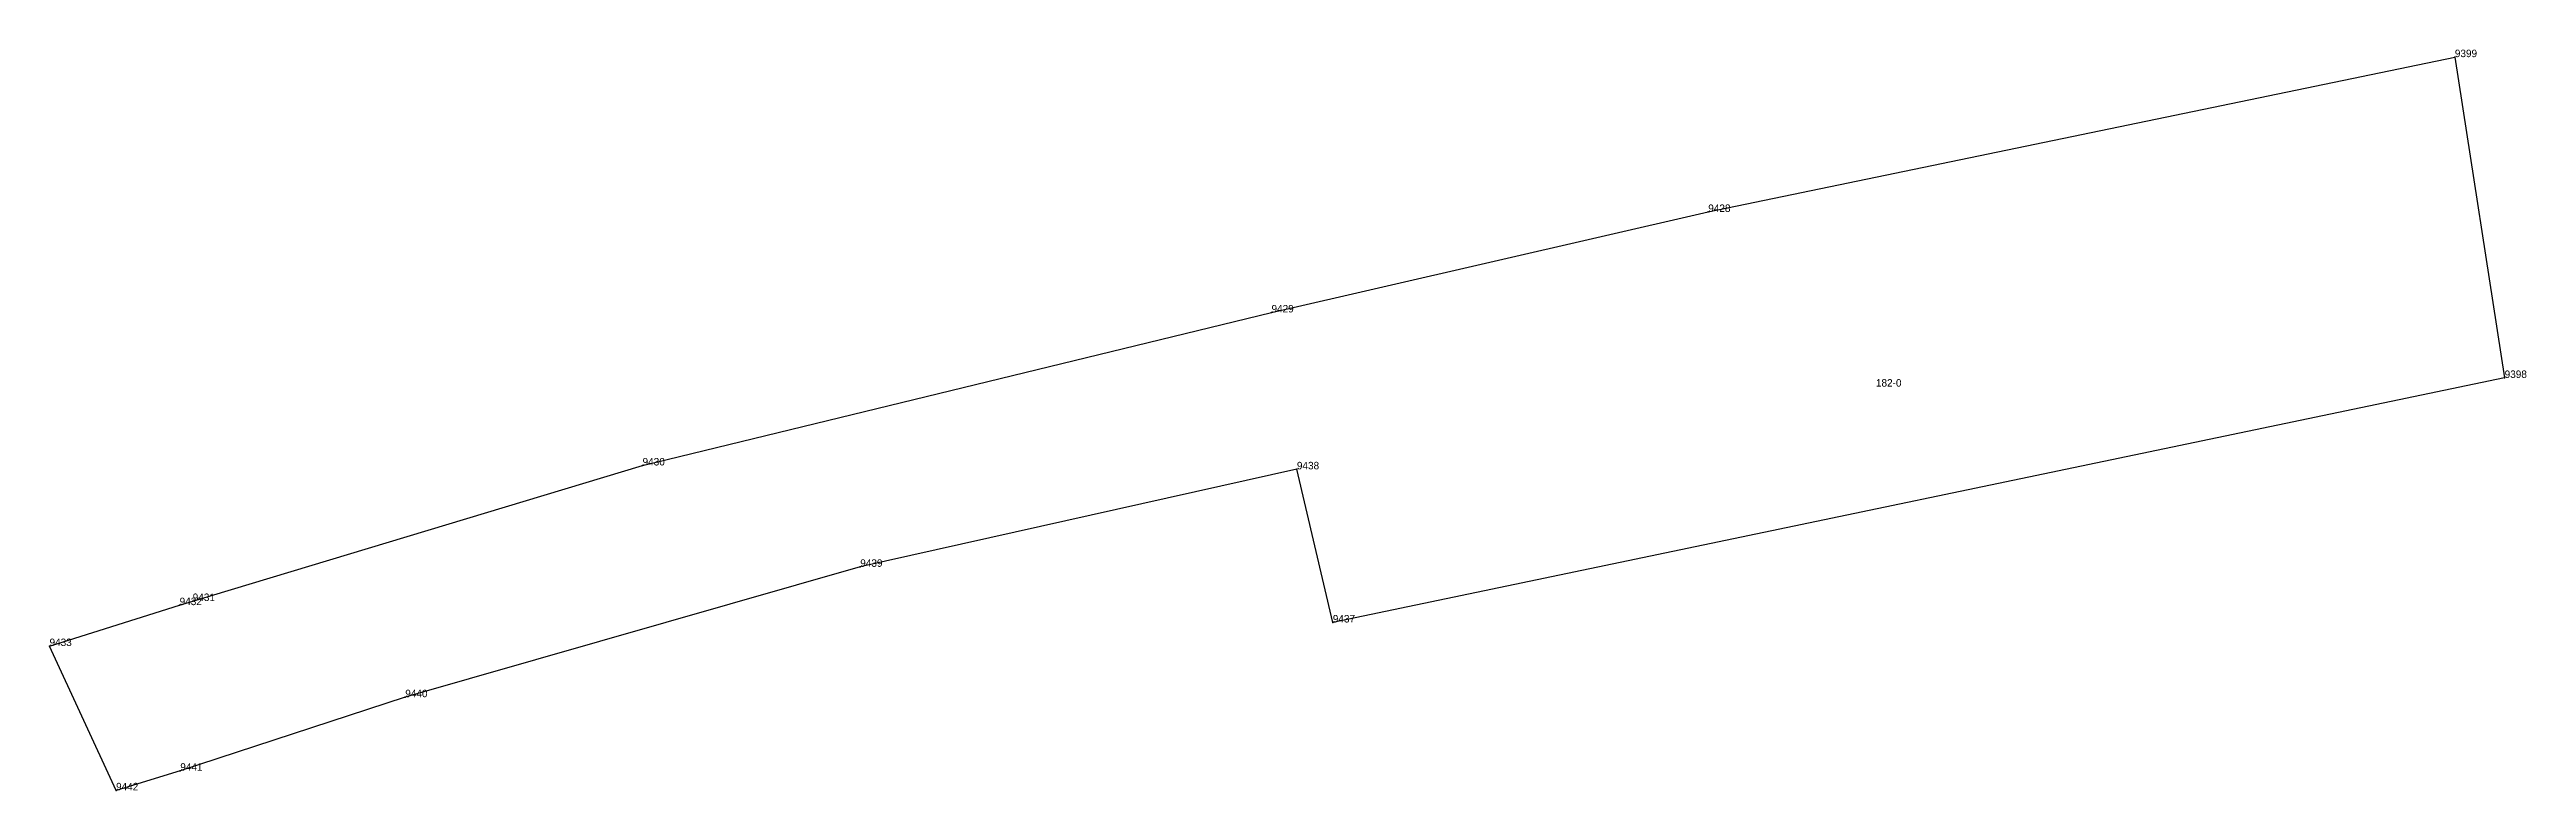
# Model space of a CAD drawing. Extents: x 7508544 to 7508809, y 4697841 to 4697921.
import ezdxf

# ---------------------------------------------------------------- set-up
doc = ezdxf.new("R2010")
doc.units = 0
doc.layers.add('Parcela', color=7, linetype='continuous')

msp = doc.modelspace()

# ---------------------------------------------------------------- linework, layer by layer
at = {"layer": 'PARCELA'}
msp.add_lwpolyline([(7508801.616, 4697919.769), (7508806.945, 4697885.459), (7508681.564, 4697859.307), (7508677.724, 4697875.687), (7508631.004, 4697865.26), (7508582.323, 4697851.313), (7508558.253, 4697843.454), (7508551.382, 4697841.355), (7508544.263, 4697856.785), (7508558.183, 4697861.164), (7508559.583, 4697861.604), (7508607.714, 4697876.101), (7508675.005, 4697892.467), (7508721.735, 4697903.214), (7508801.616, 4697919.769)], dxfattribs=at)
at = {"layer": 'Pikat'}
for p in [(7508801.616, 4697919.769), (7508721.735, 4697903.214), (7508675.005, 4697892.467), (7508806.945, 4697885.459), (7508607.714, 4697876.101), (7508677.724, 4697875.687), (7508631.004, 4697865.26), (7508558.183, 4697861.164), (7508559.583, 4697861.604), (7508681.564, 4697859.307), (7508544.263, 4697856.785), (7508582.323, 4697851.313), (7508558.253, 4697843.454), (7508551.382, 4697841.355)]:
    msp.add_point(p, dxfattribs=at)

# ---------------------------------------------------------------- texts
at = {"layer": 'Nr e Pikave Gjeodezike te Parceles Baze'}
for s, p in [('9399', (7508801.616, 4697919.769)), ('9428', (7508721.735, 4697903.214)), ('9429', (7508675.005, 4697892.467)), ('9398', (7508806.945, 4697885.459)), ('9430', (7508607.714, 4697876.101)), ('9438', (7508677.724, 4697875.687)), ('9439', (7508631.004, 4697865.26)), ('9432', (7508558.183, 4697861.164)), ('9431', (7508559.583, 4697861.604)), ('9437', (7508681.564, 4697859.307)), ('9433', (7508544.263, 4697856.785)), ('9440', (7508582.323, 4697851.313)), ('9441', (7508558.253, 4697843.454)), ('9442', (7508551.382, 4697841.355))]:
    msp.add_text(s, height=0.8, dxfattribs=at).set_placement(p)
at = {"layer": 'Nr Parceles Baze'}
msp.add_text('182-0', height=0.8, dxfattribs=at).set_placement((7508739.675, 4697884.533))

doc.saveas('drawing.dxf')
